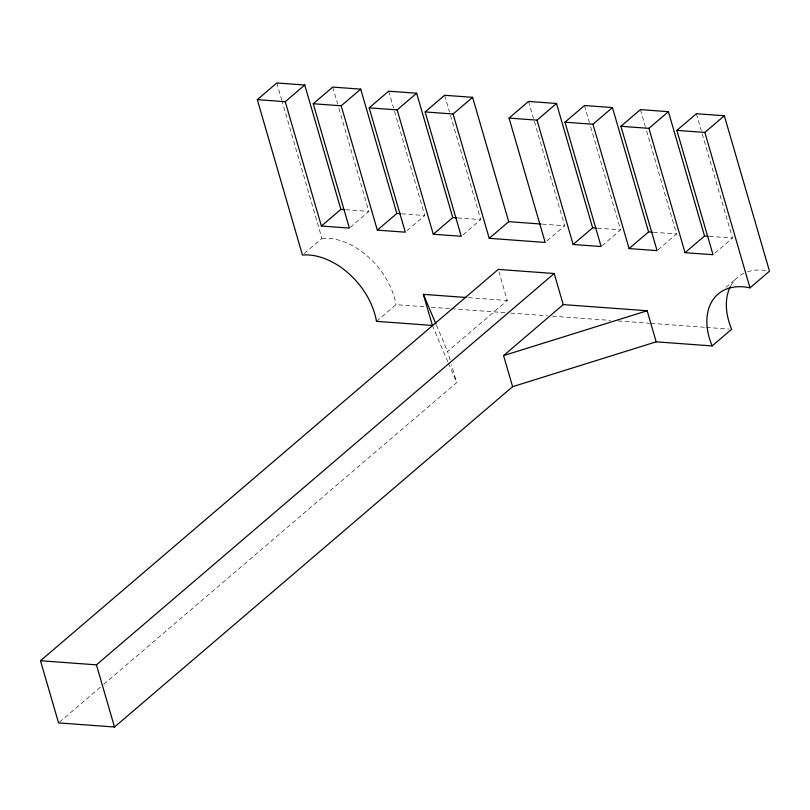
<?xml version="1.0" encoding="UTF-8"?>
<svg xmlns="http://www.w3.org/2000/svg" width="810" height="810" viewBox="0 0 810 810"><rect width="100%" height="100%" fill="white"/><g stroke="black" fill="none" stroke-linecap="round" stroke-linejoin="round"><path stroke-width="0.61" stroke-dasharray="4.05 3.04" d="M304.297 253.489L321.934 238.413L282.072 101.199M350.284 227.296L368.854 211.42L337.993 105.189M407.157 230.597L424.794 215.521L393.933 109.289M463.107 234.697L480.745 219.621L449.884 113.39M376.447 321.337L395.948 304.671L424.966 306.798M547.023 240.843L564.661 225.767L533.8 119.536M450.056 359.873L447.626 351.5L507.283 300.5L498.95 271.806M602.043 245.734L620.602 229.868L589.741 123.636M59.525 722.095L102.799 685.098M103.761 684.278L456.658 382.583L451.443 364.652M657.983 249.834L676.553 233.958L645.692 127.737M714.855 253.135L732.493 238.059L701.632 131.827M726.043 287.297L736.249 278.569M345.748 209.729L368.854 211.42M401.689 213.83L424.794 215.521M457.64 217.93L480.745 219.621M542.285 224.127L564.661 225.767M597.496 228.177L620.602 229.868M653.447 232.267L676.553 233.958M709.388 236.368L732.493 238.059M468.453 297.655L507.283 300.5M431.274 307.263L450.208 308.65M451.474 308.742L505.734 312.721M510.776 313.085L547.378 315.768M552.42 316.143L610.477 320.395M618.04 320.942L649.59 323.261M650.855 323.352L705.115 327.321M706.381 327.422L729.091 329.083M436.468 325.215L447.626 351.5M432.398 325.438L447.92 362.009M448.406 363.153L456.658 382.583M696.377 113.724L701.278 130.623M640.426 109.623L645.337 126.522M584.486 105.523L589.396 122.431M528.535 101.432L533.446 118.331M444.619 95.276L449.53 112.185M388.678 91.186L393.589 108.084M332.728 87.085L337.638 103.984M276.787 82.984L281.718 99.984M730.904 285.586A62.734 42.393 49.5 0 1 744.39 273.041M747.529 271.806A62.734 42.393 49.5 0 1 767.252 270.742M321.934 238.413A62.734 42.393 49.5 0 1 395.948 304.671"/><path stroke-width="1.21" d="M465.952 297.473L423.367 294.354L432.398 325.438L376.447 321.337A62.734 42.393 49.5 0 0 302.444 255.069L257.286 99.65L276.787 82.984L304.752 85.03L340.878 209.375L321.388 226.041L285.262 101.695L304.752 85.03M321.388 226.041L349.363 228.086L313.237 103.751L332.728 87.085L360.703 89.13L396.829 213.475L377.328 230.141L341.202 105.796L360.703 89.13M377.328 230.141L405.304 232.186L369.178 107.851L388.678 91.186L416.644 93.231L452.77 217.566L433.279 234.232L397.153 109.897L416.644 93.231M433.279 234.232L461.244 236.287L425.128 111.942L444.619 95.276L472.594 97.332L508.72 221.667L489.22 238.332L453.094 113.997L472.594 97.332M489.22 238.332L545.171 242.433L509.044 118.098L528.535 101.432L556.51 103.477L592.637 227.812L573.136 244.478L537.02 120.143L556.51 103.477M573.136 244.478L601.111 246.534L564.985 122.189L584.486 105.523L612.451 107.578L648.577 231.913L629.087 248.579L592.96 124.244L612.451 107.578M629.087 248.579L657.062 250.624L620.936 126.289L640.426 109.623L668.402 111.679L704.528 236.014L685.027 252.679L648.901 128.345L668.402 111.679M40.5 660.747L498.251 269.416L554.202 273.517L563.233 304.6L503.577 355.6L512.608 386.684L114.504 727.015L58.563 722.915L40.5 660.747L96.441 664.848L554.202 273.517M685.027 252.679L713.003 254.725L676.876 130.39L696.377 113.724L724.342 115.769L769.5 271.198L750.009 287.864A62.734 42.393 49.5 0 0 712.122 345.931L656.181 341.83L512.608 386.684M676.876 130.39L704.852 132.435L724.342 115.769M712.122 345.931L731.612 329.265A62.734 42.393 49.5 0 1 730.367 286.588M503.577 355.6L647.149 310.746L656.181 341.83M257.286 99.65L285.262 101.695M313.237 103.751L341.202 105.796M369.178 107.851L397.153 109.897M425.128 111.942L453.094 113.997M509.044 118.098L537.02 120.143M564.985 122.189L592.96 124.244M620.936 126.289L648.901 128.345M340.878 209.375L344.533 209.638M396.829 213.475L400.474 213.739M452.77 217.566L456.415 217.839M508.72 221.667L541.039 224.036M592.637 227.812L596.281 228.086M648.577 231.913L652.232 232.186M704.528 236.014L708.173 236.277M563.233 304.6L647.149 310.746M423.367 294.354L435.983 324.071M704.852 132.435L750.009 287.864M96.441 664.848L114.504 727.015"/></g></svg>
